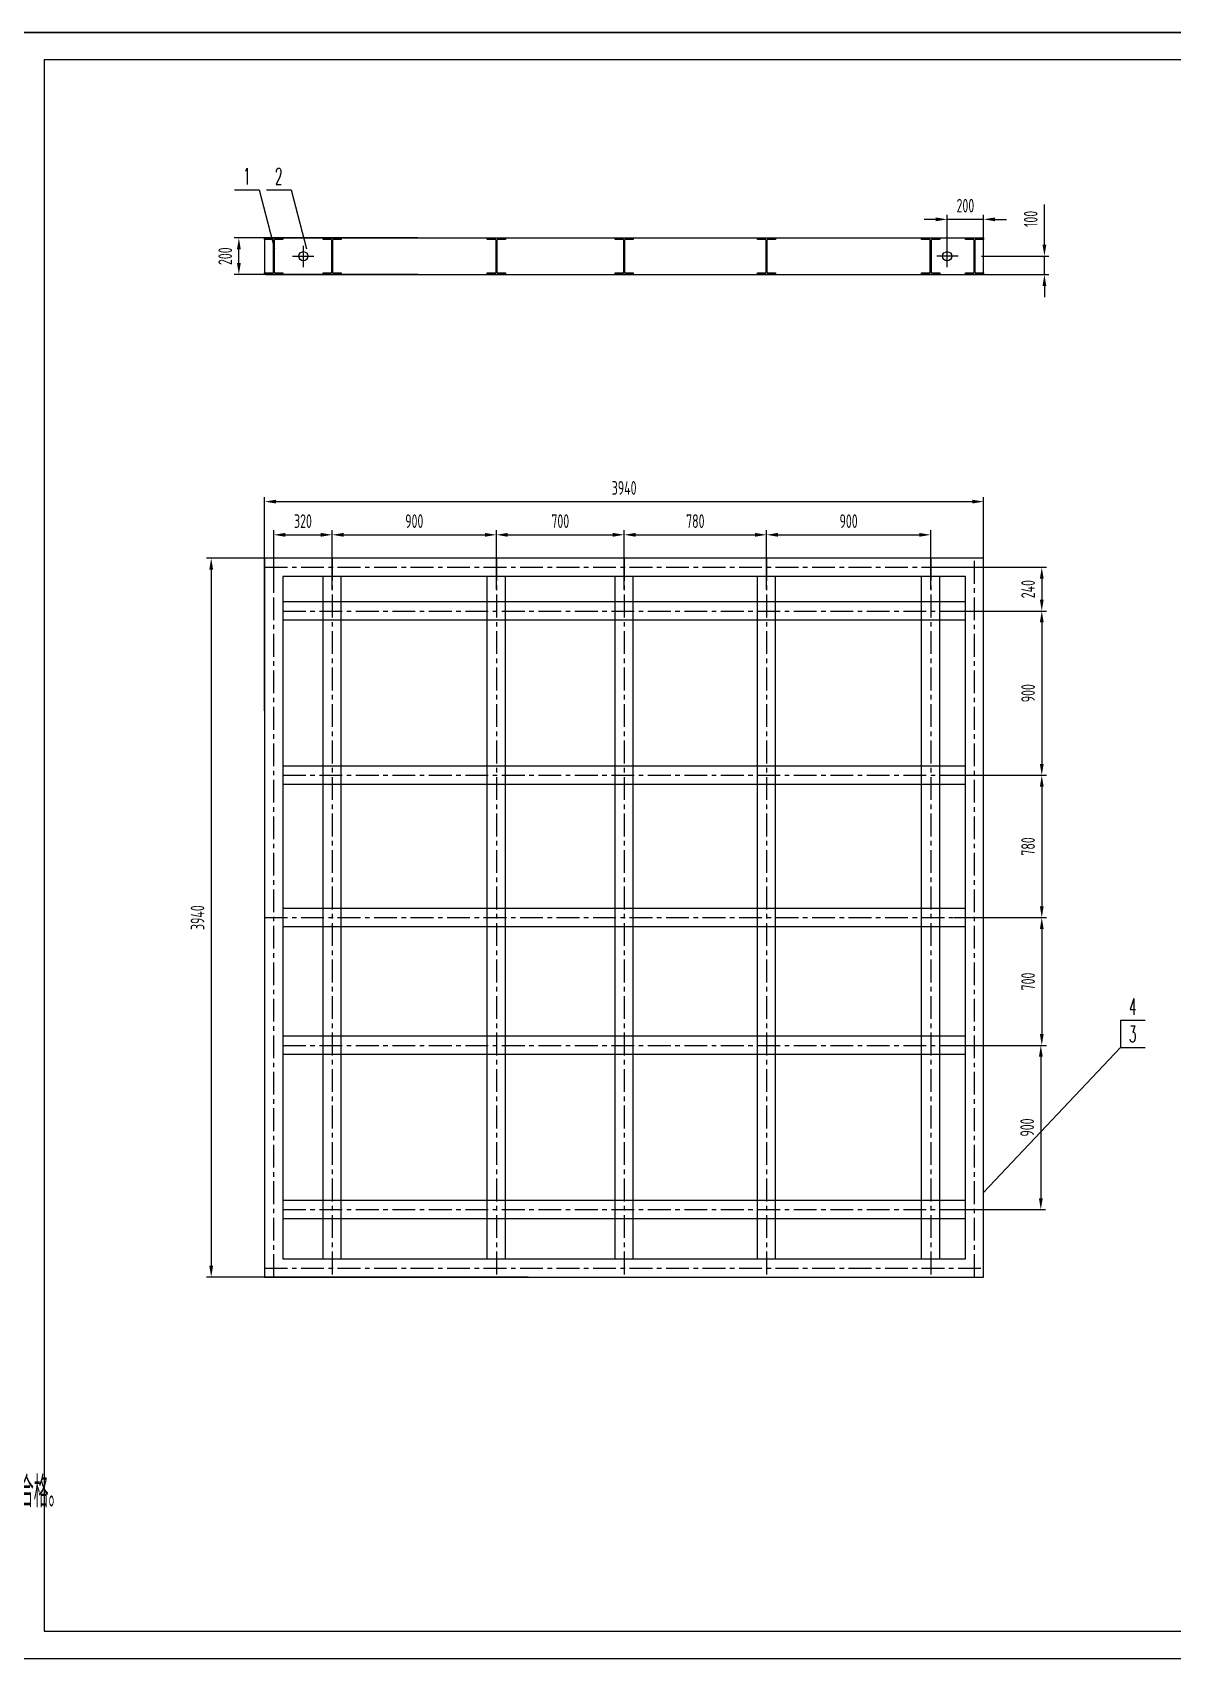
# Model space of a CAD drawing. Header units: millimetres. Extents: x 115735 to 194929, y 30422 to 45272.
# Drawn here: x 137071 to 143318, y 36362 to 45272 of the extents above; entities that cross this region are included whole.
import ezdxf
from ezdxf.enums import TextEntityAlignment as Align

# ---------------------------------------------------------------- set-up
doc = ezdxf.new("R2010")
doc.units = ezdxf.units.MM
doc.linetypes.add('CENTER', pattern=[2, 1.25, -0.25, 0.25, -0.25])
for name, color, linetype in [('09图框与明细表层', 4, 'Continuous'), ('2细线层', 4, 'Continuous'), ('CENTER', 1, 'CENTER'), ('DATA', 4, 'Continuous')]:
    doc.layers.add(name, color=color, linetype=linetype)
doc.styles.add('JEREH', font='isocp.shx', dxfattribs={"width": 0.7, "bigfont": 'hzfs.shx'})
doc.styles.add('残雪', font='romans.shx', dxfattribs={"width": 0.5, "bigfont": 'hztxt.shx'})
doc.dimstyles.new('副本 JEREH-双', dxfattribs={"dimscale": 25, "dimtxt": 3, "dimasz": 2.5, "dimexe": 1, "dimexo": 0, "dimgap": 1.5, "dimtad": 1, "dimdec": 0, "dimzin": 0, "dimdsep": 46, "dimtxsty": 'JEREH', "dimcen": 2.5, "dimclrd": 130, "dimclre": 130, "dimclrt": 3, "dimadec": 0, "dimazin": 0, "dimtfac": 0.714286, "dimtdec": 0, "dimtmove": 0, "dimatfit": 3, "dimfxl": 1, "dimtzin": 0, "dimlwd": -1, "dimlwe": -1, "dimarcsym": 0})

# ---------------------------------------------------------------- blocks, each defined once
blk = doc.blocks.new('A$C4B3E1733')
at = {"color": 4}
for p, q in [((-4, -8), (-4, -192)), ((4, -192), (4, -8))]:
    blk.add_line(p, q, dxfattribs=at)
for points in [[(-4, -8), (-50, -8), (-50, 0), (50, 0), (50, -8), (4, -8)], [(4, -192), (50, -192), (50, -200), (-50, -200), (-50, -192), (-4, -192)]]:
    blk.add_lwpolyline(points, dxfattribs=at)
blk = doc.blocks.new('*D106')
at = {"color": 130, "transparency": 16777216}
for p, q in [((142020.9, 44248), (141958.4, 44248)), ((142083.4, 44045.1), (142083.4, 44273)), ((142283.4, 44248), (142083.4, 44248)), ((142283.4, 44046), (142283.4, 44273)), ((142345.9, 44248), (142408.4, 44248))]:
    blk.add_line(p, q, dxfattribs=at)
for points in [[(142020.9, 44258.4), (142020.9, 44237.5), (142083.4, 44248)], [(142345.9, 44258.4), (142345.9, 44237.5), (142283.4, 44248)]]:
    blk.add_solid(points, dxfattribs=at)
at = {"layer": 'Defpoints', "color": 0, "transparency": 16777216}
for p in [(142083.4, 44248), (142083.4, 44045.1), (142283.4, 44046)]:
    blk.add_point(p, dxfattribs=at)
at = {"color": 3, "transparency": 16777216, "insert": (142183.4, 44323), "char_height": 75, "attachment_point": 5, "style": 'JEREH'}
blk.add_mtext('200', dxfattribs=at)
blk = doc.blocks.new('*D107')
at = {"color": 130, "transparency": 16777216}
for p, q in [((142616.5, 44108.5), (142616.5, 44330)), ((142271.4, 44046), (142641.5, 44046)), ((142616.5, 43946), (142616.5, 44046)), ((142099.7, 43946), (142641.5, 43946)), ((142616.5, 43883.5), (142616.5, 43821))]:
    blk.add_line(p, q, dxfattribs=at)
for points in [[(142606.1, 44108.5), (142626.9, 44108.5), (142616.5, 44046)], [(142606.1, 43883.5), (142626.9, 43883.5), (142616.5, 43946)]]:
    blk.add_solid(points, dxfattribs=at)
at = {"layer": 'Defpoints', "color": 0, "transparency": 16777216}
for p in [(142271.4, 44046), (142616.5, 44046), (142099.7, 43946)]:
    blk.add_point(p, dxfattribs=at)
at = {"color": 3, "transparency": 16777216, "insert": (142541.5, 44250.5), "char_height": 75, "attachment_point": 5, "rotation": 90, "style": 'JEREH'}
blk.add_mtext('100', dxfattribs=at)
blk = doc.blocks.new('*D108')
at = {"color": 130, "transparency": 16777216}
for p, q in [((138343.4, 41553.8), (138343.4, 42726.3)), ((138405.9, 42701.3), (142220.9, 42701.3)), ((142283.4, 41553.8), (142283.4, 42726.3))]:
    blk.add_line(p, q, dxfattribs=at)
for points in [[(138405.9, 42711.7), (138405.9, 42690.9), (138343.4, 42701.3)], [(142220.9, 42711.7), (142220.9, 42690.9), (142283.4, 42701.3)]]:
    blk.add_solid(points, dxfattribs=at)
at = {"layer": 'Defpoints', "color": 0, "transparency": 16777216}
for p in [(142283.4, 42701.3), (138343.4, 41553.8), (142283.4, 41553.8)]:
    blk.add_point(p, dxfattribs=at)
at = {"color": 3, "transparency": 16777216, "insert": (140313.4, 42776.3), "char_height": 75, "attachment_point": 5, "style": 'JEREH'}
blk.add_mtext('3940', dxfattribs=at)
blk = doc.blocks.new('*D109')
at = {"color": 130, "transparency": 16777216}
for p, q in [((139786.8, 42391.5), (138025.5, 42391.5)), ((138050.5, 42329), (138050.5, 38514)), ((139786.8, 38451.5), (138025.5, 38451.5))]:
    blk.add_line(p, q, dxfattribs=at)
for points in [[(138040.1, 42329), (138061, 42329), (138050.5, 42391.5)], [(138040.1, 38514), (138061, 38514), (138050.5, 38451.5)]]:
    blk.add_solid(points, dxfattribs=at)
at = {"layer": 'Defpoints', "color": 0, "transparency": 16777216}
for p in [(139786.8, 42391.5), (138050.5, 38451.5), (139786.8, 38451.5)]:
    blk.add_point(p, dxfattribs=at)
at = {"color": 3, "transparency": 16777216, "insert": (137975.5, 40421.5), "char_height": 75, "attachment_point": 5, "rotation": 90, "style": 'JEREH'}
blk.add_mtext('3940', dxfattribs=at)
blk = doc.blocks.new('*D110')
at = {"color": 130, "transparency": 16777216}
for p, q in [((138393.4, 42219.9), (138393.4, 42544.2)), ((138455.9, 42519.2), (138650.9, 42519.2)), ((138713.4, 42219.9), (138713.4, 42544.2))]:
    blk.add_line(p, q, dxfattribs=at)
for points in [[(138455.9, 42529.6), (138455.9, 42508.8), (138393.4, 42519.2)], [(138650.9, 42529.6), (138650.9, 42508.8), (138713.4, 42519.2)]]:
    blk.add_solid(points, dxfattribs=at)
at = {"layer": 'Defpoints', "color": 0, "transparency": 16777216}
for p in [(138713.4, 42519.2), (138393.4, 42219.9), (138713.4, 42219.9)]:
    blk.add_point(p, dxfattribs=at)
at = {"color": 3, "transparency": 16777216, "insert": (138553.4, 42594.2), "char_height": 75, "attachment_point": 5, "style": 'JEREH'}
blk.add_mtext('320', dxfattribs=at)
blk = doc.blocks.new('*D111')
at = {"color": 130, "transparency": 16777216}
for p, q in [((138713.4, 42219.9), (138713.4, 42544.2)), ((138775.9, 42519.2), (139550.9, 42519.2)), ((139613.4, 42219.9), (139613.4, 42544.2))]:
    blk.add_line(p, q, dxfattribs=at)
for points in [[(138775.9, 42529.6), (138775.9, 42508.8), (138713.4, 42519.2)], [(139550.9, 42529.6), (139550.9, 42508.8), (139613.4, 42519.2)]]:
    blk.add_solid(points, dxfattribs=at)
at = {"layer": 'Defpoints', "color": 0, "transparency": 16777216}
for p in [(139613.4, 42519.2), (138713.4, 42219.9), (139613.4, 42219.9)]:
    blk.add_point(p, dxfattribs=at)
at = {"color": 3, "transparency": 16777216, "insert": (139163.4, 42594.2), "char_height": 75, "attachment_point": 5, "style": 'JEREH'}
blk.add_mtext('900', dxfattribs=at)
blk = doc.blocks.new('*D112')
at = {"color": 130, "transparency": 16777216}
for p, q in [((139613.4, 42219.9), (139613.4, 42544.2)), ((139675.9, 42519.2), (140250.9, 42519.2)), ((140313.4, 42219.9), (140313.4, 42544.2))]:
    blk.add_line(p, q, dxfattribs=at)
for points in [[(139675.9, 42529.6), (139675.9, 42508.8), (139613.4, 42519.2)], [(140250.9, 42529.6), (140250.9, 42508.8), (140313.4, 42519.2)]]:
    blk.add_solid(points, dxfattribs=at)
at = {"layer": 'Defpoints', "color": 0, "transparency": 16777216}
for p in [(140313.4, 42519.2), (139613.4, 42219.9), (140313.4, 42219.9)]:
    blk.add_point(p, dxfattribs=at)
at = {"color": 3, "transparency": 16777216, "insert": (139963.4, 42594.2), "char_height": 75, "attachment_point": 5, "style": 'JEREH'}
blk.add_mtext('700', dxfattribs=at)
blk = doc.blocks.new('*D113')
at = {"color": 130, "transparency": 16777216}
for p, q in [((140313.4, 42219.9), (140313.4, 42544.2)), ((140375.9, 42519.2), (141030.9, 42519.2)), ((141093.4, 42219.9), (141093.4, 42544.2))]:
    blk.add_line(p, q, dxfattribs=at)
for points in [[(140375.9, 42529.6), (140375.9, 42508.8), (140313.4, 42519.2)], [(141030.9, 42529.6), (141030.9, 42508.8), (141093.4, 42519.2)]]:
    blk.add_solid(points, dxfattribs=at)
at = {"layer": 'Defpoints', "color": 0, "transparency": 16777216}
for p in [(141093.4, 42519.2), (140313.4, 42219.9), (141093.4, 42219.9)]:
    blk.add_point(p, dxfattribs=at)
at = {"color": 3, "transparency": 16777216, "insert": (140703.4, 42594.2), "char_height": 75, "attachment_point": 5, "style": 'JEREH'}
blk.add_mtext('780', dxfattribs=at)
blk = doc.blocks.new('*D114')
at = {"color": 130, "transparency": 16777216}
for p, q in [((141093.4, 42219.9), (141093.4, 42544.2)), ((141155.9, 42519.2), (141930.9, 42519.2)), ((141993.4, 42219.9), (141993.4, 42544.2))]:
    blk.add_line(p, q, dxfattribs=at)
for points in [[(141155.9, 42529.6), (141155.9, 42508.8), (141093.4, 42519.2)], [(141930.9, 42529.6), (141930.9, 42508.8), (141993.4, 42519.2)]]:
    blk.add_solid(points, dxfattribs=at)
at = {"layer": 'Defpoints', "color": 0, "transparency": 16777216}
for p in [(141993.4, 42519.2), (141093.4, 42219.9), (141993.4, 42219.9)]:
    blk.add_point(p, dxfattribs=at)
at = {"color": 3, "transparency": 16777216, "insert": (141543.4, 42594.2), "char_height": 75, "attachment_point": 5, "style": 'JEREH'}
blk.add_mtext('900', dxfattribs=at)
blk = doc.blocks.new('*D115')
at = {"color": 130, "transparency": 16777216}
for p, q in [((142066.2, 42341.5), (142627, 42341.5)), ((142602, 42279), (142602, 42164)), ((142066.2, 42101.5), (142627, 42101.5))]:
    blk.add_line(p, q, dxfattribs=at)
for points in [[(142591.6, 42279), (142612.4, 42279), (142602, 42341.5)], [(142591.6, 42164), (142612.4, 42164), (142602, 42101.5)]]:
    blk.add_solid(points, dxfattribs=at)
at = {"layer": 'Defpoints', "color": 0, "transparency": 16777216}
for p in [(142066.2, 42341.5), (142066.2, 42101.5), (142602, 42101.5)]:
    blk.add_point(p, dxfattribs=at)
at = {"color": 3, "transparency": 16777216, "insert": (142527, 42221.5), "char_height": 75, "attachment_point": 5, "rotation": 90, "style": 'JEREH'}
blk.add_mtext('240', dxfattribs=at)
blk = doc.blocks.new('*D116')
at = {"color": 130, "transparency": 16777216}
for p, q in [((142066.2, 42101.5), (142627, 42101.5)), ((142602, 42039), (142602, 41264)), ((142066.2, 41201.5), (142627, 41201.5))]:
    blk.add_line(p, q, dxfattribs=at)
for points in [[(142591.6, 42039), (142612.4, 42039), (142602, 42101.5)], [(142591.6, 41264), (142612.4, 41264), (142602, 41201.5)]]:
    blk.add_solid(points, dxfattribs=at)
at = {"layer": 'Defpoints', "color": 0, "transparency": 16777216}
for p in [(142066.2, 42101.5), (142066.2, 41201.5), (142602, 41201.5)]:
    blk.add_point(p, dxfattribs=at)
at = {"color": 3, "transparency": 16777216, "insert": (142527, 41651.5), "char_height": 75, "attachment_point": 5, "rotation": 90, "style": 'JEREH'}
blk.add_mtext('900', dxfattribs=at)
blk = doc.blocks.new('*D117')
at = {"color": 130, "transparency": 16777216}
for p, q in [((142122.5, 41201.5), (142627, 41201.5)), ((142602, 41139), (142602, 40484)), ((142122.5, 40421.5), (142627, 40421.5))]:
    blk.add_line(p, q, dxfattribs=at)
for points in [[(142591.6, 41139), (142612.4, 41139), (142602, 41201.5)], [(142591.6, 40484), (142612.4, 40484), (142602, 40421.5)]]:
    blk.add_solid(points, dxfattribs=at)
at = {"layer": 'Defpoints', "color": 0, "transparency": 16777216}
for p in [(142122.5, 41201.5), (142122.5, 40421.5), (142602, 40421.5)]:
    blk.add_point(p, dxfattribs=at)
at = {"color": 3, "transparency": 16777216, "insert": (142527, 40811.5), "char_height": 75, "attachment_point": 5, "rotation": 90, "style": 'JEREH'}
blk.add_mtext('780', dxfattribs=at)
blk = doc.blocks.new('*D118')
at = {"color": 130, "transparency": 16777216}
for p, q in [((142122.5, 40421.5), (142627, 40421.5)), ((142602, 40359), (142602, 39784)), ((142122.5, 39721.5), (142627, 39721.5))]:
    blk.add_line(p, q, dxfattribs=at)
for points in [[(142591.6, 40359), (142612.4, 40359), (142602, 40421.5)], [(142591.6, 39784), (142612.4, 39784), (142602, 39721.5)]]:
    blk.add_solid(points, dxfattribs=at)
at = {"layer": 'Defpoints', "color": 0, "transparency": 16777216}
for p in [(142122.5, 40421.5), (142122.5, 39721.5), (142602, 39721.5)]:
    blk.add_point(p, dxfattribs=at)
at = {"color": 3, "transparency": 16777216, "insert": (142527, 40071.5), "char_height": 75, "attachment_point": 5, "rotation": 90, "style": 'JEREH'}
blk.add_mtext('700', dxfattribs=at)
blk = doc.blocks.new('*D119')
at = {"color": 130, "transparency": 16777216}
for p, q in [((142122.5, 39721.5), (142621.8, 39721.5)), ((142596.8, 39659), (142596.8, 38884)), ((142122.5, 38821.5), (142621.8, 38821.5))]:
    blk.add_line(p, q, dxfattribs=at)
for points in [[(142586.4, 39659), (142607.2, 39659), (142596.8, 39721.5)], [(142586.4, 38884), (142607.2, 38884), (142596.8, 38821.5)]]:
    blk.add_solid(points, dxfattribs=at)
at = {"layer": 'Defpoints', "color": 0, "transparency": 16777216}
for p in [(142122.5, 39721.5), (142122.5, 38821.5), (142596.8, 38821.5)]:
    blk.add_point(p, dxfattribs=at)
at = {"color": 3, "transparency": 16777216, "insert": (142521.8, 39271.5), "char_height": 75, "attachment_point": 5, "rotation": 90, "style": 'JEREH'}
blk.add_mtext('900', dxfattribs=at)
blk = doc.blocks.new('*D120')
at = {"color": 130, "transparency": 16777216}
for p, q in [((139183, 44146), (138177.2, 44146)), ((138202.2, 44008.5), (138202.2, 44083.5)), ((139183, 43946), (138177.2, 43946))]:
    blk.add_line(p, q, dxfattribs=at)
for points in [[(138191.7, 44083.5), (138212.6, 44083.5), (138202.2, 44146)], [(138191.7, 44008.5), (138212.6, 44008.5), (138202.2, 43946)]]:
    blk.add_solid(points, dxfattribs=at)
at = {"layer": 'Defpoints', "color": 0, "transparency": 16777216}
for p in [(138202.2, 44146), (139183, 44146), (139183, 43946)]:
    blk.add_point(p, dxfattribs=at)
at = {"color": 3, "transparency": 16777216, "insert": (138127.2, 44046), "char_height": 75, "attachment_point": 5, "rotation": 90, "style": 'JEREH'}
blk.add_mtext('200', dxfattribs=at)

msp = doc.modelspace()

# ---------------------------------------------------------------- linework, layer by layer
at = {"color": 4}
for p, q in [((138313.1, 44409.1), (138397.4, 44086.2)), ((138488.1, 44409.1), (138572.5, 44086.2)), ((138343.4, 44146), (138343.4, 43946)), ((138343.4, 44146), (142283.4, 44146)), ((142283.4, 43946), (142283.4, 44146)), ((138663.4, 38551.5), (138663.4, 42291.5)), ((138763.4, 38551.5), (138763.4, 42291.5)), ((139563.4, 38551.5), (139563.4, 42291.5)), ((139663.4, 38551.5), (139663.4, 42291.5)), ((140263.4, 38551.5), (140263.4, 42291.5)), ((140363.4, 38551.5), (140363.4, 42291.5)), ((141043.4, 38551.5), (141043.4, 42291.5)), ((141143.4, 38551.5), (141143.4, 42291.5)), ((141943.4, 38551.5), (141943.4, 42291.5)), ((142043.4, 38551.5), (142043.4, 42291.5)), ((142183.4, 42151.5), (138443.4, 42151.5)), ((142183.4, 42051.5), (138443.4, 42051.5)), ((142183.4, 41251.5), (138443.4, 41251.5)), ((142183.4, 41151.5), (138443.4, 41151.5)), ((142183.4, 40471.5), (138443.4, 40471.5)), ((142183.4, 40371.5), (138443.4, 40371.5)), ((143033.9, 39859.2), (143033.9, 39709.2)), ((142183.4, 39771.5), (138443.4, 39771.5)), ((142183.4, 39671.5), (138443.4, 39671.5)), ((142183.4, 38871.5), (138443.4, 38871.5)), ((142183.4, 38771.5), (138443.4, 38771.5))]:
    msp.add_line(p, q, dxfattribs=at)
at = {"color": 1, "linetype": 'CENTER', "ltscale": 100}
for p, q in [((138495.3, 44046), (138612.5, 44046)), ((138555.4, 43986.6), (138555.4, 44103.5)), ((142143.5, 44046), (142026.4, 44046)), ((142083.4, 43986.6), (142083.4, 44103.5))]:
    msp.add_line(p, q, dxfattribs=at)
at = {"lineweight": -3}
msp.add_line((138349.4, 43946), (142271.4, 43946), dxfattribs=at)
at = {"color": 4}
for points in [[(138343.4, 38451.5), (142283.4, 38451.5), (142283.4, 42391.5), (138343.4, 42391.5)], [(138443.4, 38551.5), (142183.4, 38551.5), (142183.4, 42291.5), (138443.4, 42291.5)]]:
    msp.add_lwpolyline(points, close=True, dxfattribs=at)
at = {"lineweight": -3}
for centre in [(138555.4, 44046), (142083.4, 44046)]:
    msp.add_circle(centre, 25, dxfattribs=at)
at = {"layer": '09图框与明细表层'}
for p, q in [((136759.7, 45271.8), (149374.7, 45271.8)), ((149374.7, 45271.8), (136759.7, 45271.8)), ((136759.7, 36361.8), (149374.7, 36361.8))]:
    msp.add_line(p, q, dxfattribs=at)
at = {"layer": '09图框与明细表层', "color": 7}
for p, q in [((149224.7, 45121.8), (137134.7, 45121.8)), ((137134.7, 45121.8), (137134.7, 36511.8)), ((137134.7, 36511.8), (149224.7, 36511.8))]:
    msp.add_line(p, q, dxfattribs=at)
at = {"layer": '2细线层', "ltscale": 5}
for p, q in [((138178.9, 44409.1), (138313.1, 44409.1)), ((138353.9, 44409.1), (138488.1, 44409.1)), ((143033.9, 39859.2), (143168.1, 39859.2)), ((143033.9, 39709.2), (143168.1, 39709.2))]:
    msp.add_line(p, q, dxfattribs=at)
at = {"layer": 'CENTER', "color": 1, "ltscale": 100}
for p, q in [((138343.4, 42341.5), (142283.4, 42341.5)), ((138393.4, 38451.5), (138393.4, 42391.5)), ((138713.4, 42391.5), (138713.4, 38451.5)), ((139613.4, 42391.5), (139613.4, 38451.5)), ((140313.4, 42391.5), (140313.4, 38451.5)), ((141093.4, 42391.5), (141093.4, 38451.5)), ((141993.4, 42391.5), (141993.4, 38451.5)), ((142233.4, 38451.5), (142233.4, 42391.5)), ((138443.4, 42101.5), (142283.4, 42101.5)), ((138443.4, 41201.5), (142283.4, 41201.5)), ((138343.4, 40421.5), (142283.4, 40421.5)), ((138443.4, 39721.5), (142283.4, 39721.5)), ((138443.4, 38821.5), (142283.4, 38821.5)), ((138343.4, 38501.5), (142283.4, 38501.5))]:
    msp.add_line(p, q, dxfattribs=at)
at = {"layer": 'DATA', "color": 1}
msp.add_line((142283.4, 38915.4), (143033.9, 39709.2), dxfattribs=at)

# ---------------------------------------------------------------- block references
at = {"color": 4}
for p in [(138393.4, 44146), (138713.4, 44146), (139613.4, 44146), (140313.4, 44146), (141093.4, 44146), (141993.4, 44146), (142233.4, 44146)]:
    msp.add_blockref('A$C4B3E1733', p, dxfattribs=at)

# ---------------------------------------------------------------- texts
at = {"layer": '2细线层', "ltscale": 5, "style": '残雪', "width": 0.5}
for s, p in [('1', (138245.5, 44483.8)), ('2', (138420.5, 44483.8)), ('4', (143100.5, 39933.9)), ('3', (143100.5, 39783.9))]:
    msp.add_text(s, height=90, dxfattribs=at).set_placement(p, align=Align.MIDDLE_CENTER)
at = {"layer": '2细线层', "color": 4, "ltscale": 80, "style": '残雪', "width": 0.48}
msp.add_text('《承压设备无损检测》的III 级为合格。罐体壁板角焊缝应进行磁粉检测。检测结果按照JB/T 4730.4《承压设备无损检测》I 级为合格。', height=168.75, dxfattribs=at).set_placement((132108.2, 37190.1))

# ---------------------------------------------------------------- dimensions: what is measured, and where the dimension line sits
at = {"color": 4}
for base, p1, p2, picture, middle in [((142083.4, 44248), (142283.4, 44046), (142083.4, 44045.1), '*D106', (142183.4, 44323)), ((142283.4, 42701.3), (138343.4, 41553.8), (142283.4, 41553.8), '*D108', (140313.4, 42776.3)), ((138713.4, 42519.2), (138393.4, 42219.9), (138713.4, 42219.9), '*D110', (138553.4, 42594.2)), ((139613.4, 42519.2), (138713.4, 42219.9), (139613.4, 42219.9), '*D111', (139163.4, 42594.2)), ((140313.4, 42519.2), (139613.4, 42219.9), (140313.4, 42219.9), '*D112', (139963.4, 42594.2)), ((141093.4, 42519.2), (140313.4, 42219.9), (141093.4, 42219.9), '*D113', (140703.4, 42594.2)), ((141993.4, 42519.2), (141093.4, 42219.9), (141993.4, 42219.9), '*D114', (141543.4, 42594.2))]:
    dim = msp.add_linear_dim(base=base, p1=p1, p2=p2, dimstyle='副本 JEREH-双', override={"dimfxl": 300}, dxfattribs=at)
    dim.commit()
    dim.dimension.update_dxf_attribs({"geometry": picture, "text_midpoint": middle})
for base, p1, p2, picture, middle in [((142616.5, 44046), (142099.7, 43946), (142271.4, 44046), '*D107', (142541.5, 44250.5)), ((138202.2, 44146), (139183, 43946), (139183, 44146), '*D120', (138127.2, 44046)), ((138050.5, 38451.5), (139786.8, 42391.5), (139786.8, 38451.5), '*D109', (137975.5, 40421.5)), ((142602, 42101.5), (142066.2, 42341.5), (142066.2, 42101.5), '*D115', (142527, 42221.5)), ((142602, 41201.5), (142066.2, 42101.5), (142066.2, 41201.5), '*D116', (142527, 41651.5)), ((142602, 40421.5), (142122.5, 41201.5), (142122.5, 40421.5), '*D117', (142527, 40811.5)), ((142602, 39721.5), (142122.5, 40421.5), (142122.5, 39721.5), '*D118', (142527, 40071.5)), ((142596.8, 38821.5), (142122.5, 39721.5), (142122.5, 38821.5), '*D119', (142521.8, 39271.5))]:
    dim = msp.add_linear_dim(base=base, p1=p1, p2=p2, angle=90, dimstyle='副本 JEREH-双', override={"dimfxl": 300}, dxfattribs=at)
    dim.commit()
    dim.dimension.update_dxf_attribs({"geometry": picture, "text_midpoint": middle})

doc.saveas('drawing.dxf')
